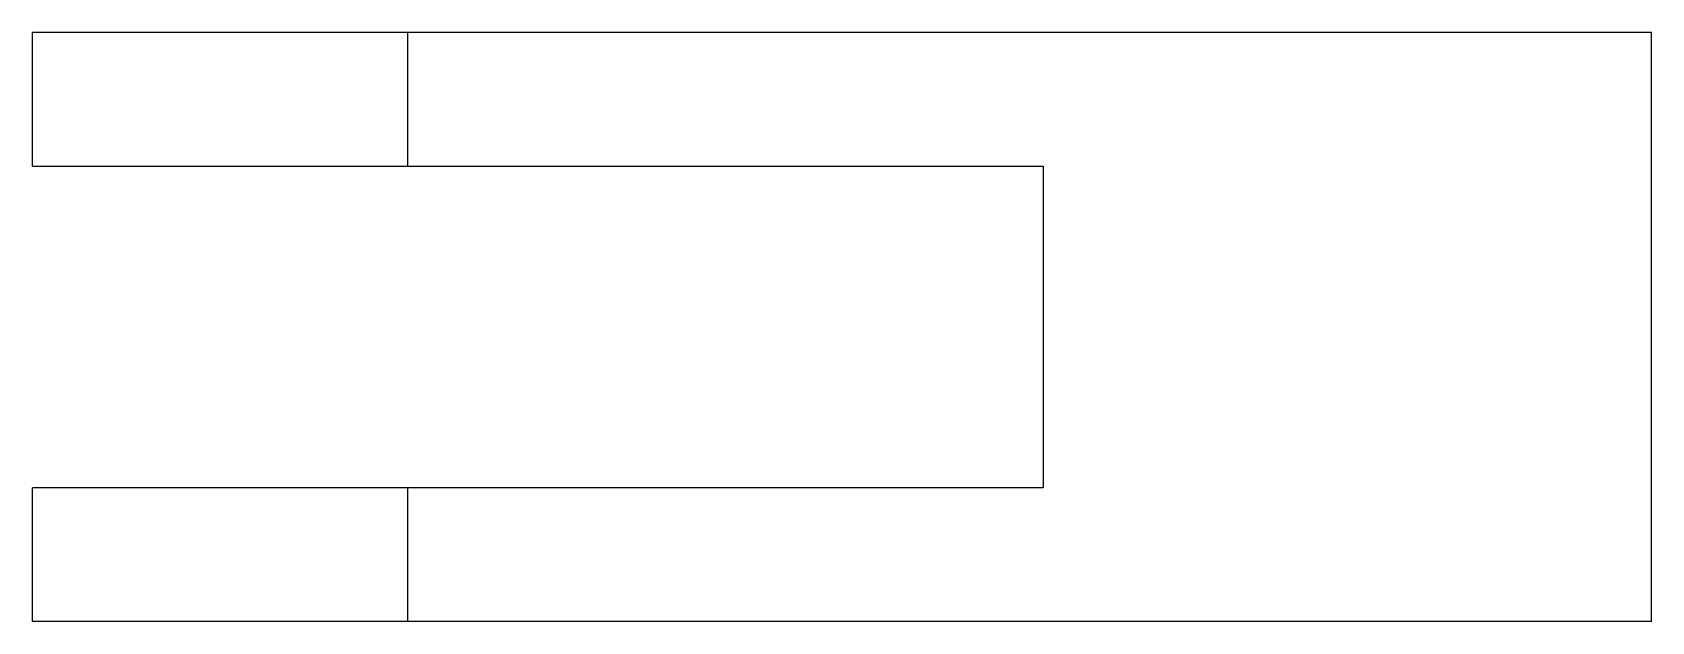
# Model space of a CAD drawing. Header units: metres. Extents: x -17.7 to 42.7, y -22 to 0.
import ezdxf

# ---------------------------------------------------------------- set-up
doc = ezdxf.new("R2010")
doc.units = ezdxf.units.M

msp = doc.modelspace()

# ---------------------------------------------------------------- linework, layer by layer
for points in [[(-17.7, -5), (-17.7, -4.9), (-17.7, -4.8), (-17.7, -4.7), (-17.7, -4.6), (-17.7, -4.5), (-17.7, -4.4), (-17.7, -4.3), (-17.7, -4.2), (-17.7, -4.1), (-17.7, -4), (-17.7, -3.9), (-17.7, -3.8), (-17.7, -3.7), (-17.7, -3.6), (-17.7, -3.5), (-17.7, -3.4), (-17.7, -3.3), (-17.7, -3.2), (-17.7, -3.1), (-17.7, -3), (-17.7, -2.9), (-17.7, -2.8), (-17.7, -2.7), (-17.7, -2.6), (-17.7, -2.5), (-17.7, -2.4), (-17.7, -2.3), (-17.7, -2.2), (-17.7, -2.1), (-17.7, -2), (-17.7, -1.9), (-17.7, -1.8), (-17.7, -1.7), (-17.7, -1.6), (-17.7, -1.5), (-17.7, -1.4), (-17.7, -1.3), (-17.7, -1.2), (-17.7, -1.1), (-17.7, -1), (-17.7, -0.9), (-17.7, -0.8), (-17.7, -0.7), (-17.7, -0.6), (-17.7, -0.5), (-17.7, -0.4), (-17.7, -0.3), (-17.7, -0.2), (-17.7, -0.1), (-17.7, 0)], [(-3.7, 0), (-3.749, 0), (-3.798, 0), (-3.847, 0), (-3.938, 0), (-4.083, 0), (-4.228, 0), (-4.373, 0), (-4.593, 0), (-4.827, 0), (-5.06, 0), (-5.316, 0), (-5.626, 0), (-5.937, 0), (-6.247, 0), (-6.601, 0), (-6.973, 0), (-7.344, 0), (-7.722, 0), (-8.136, 0), (-8.551, 0), (-8.965, 0), (-9.392, 0), (-9.828, 0), (-10.264, 0), (-10.7, 0), (-11.136, 0), (-11.572, 0), (-12.008, 0), (-12.435, 0), (-12.849, 0), (-13.264, 0), (-13.678, 0), (-14.056, 0), (-14.427, 0), (-14.799, 0), (-15.153, 0), (-15.463, 0), (-15.774, 0), (-16.084, 0), (-16.34, 0), (-16.573, 0), (-16.807, 0), (-17.027, 0), (-17.172, 0), (-17.317, 0), (-17.462, 0), (-17.553, 0), (-17.602, 0), (-17.651, 0), (-17.7, 0)], [(-3.7, -5), (-3.7, -4.9), (-3.7, -4.8), (-3.7, -4.7), (-3.7, -4.6), (-3.7, -4.5), (-3.7, -4.4), (-3.7, -4.3), (-3.7, -4.2), (-3.7, -4.1), (-3.7, -4), (-3.7, -3.9), (-3.7, -3.8), (-3.7, -3.7), (-3.7, -3.6), (-3.7, -3.5), (-3.7, -3.4), (-3.7, -3.3), (-3.7, -3.2), (-3.7, -3.1), (-3.7, -3), (-3.7, -2.9), (-3.7, -2.8), (-3.7, -2.7), (-3.7, -2.6), (-3.7, -2.5), (-3.7, -2.4), (-3.7, -2.3), (-3.7, -2.2), (-3.7, -2.1), (-3.7, -2), (-3.7, -1.9), (-3.7, -1.8), (-3.7, -1.7), (-3.7, -1.6), (-3.7, -1.5), (-3.7, -1.4), (-3.7, -1.3), (-3.7, -1.2), (-3.7, -1.1), (-3.7, -1), (-3.7, -0.9), (-3.7, -0.8), (-3.7, -0.7), (-3.7, -0.6), (-3.7, -0.5), (-3.7, -0.4), (-3.7, -0.3), (-3.7, -0.2), (-3.7, -0.1), (-3.7, 0)], [(42.7, 0), (41.772, 0), (40.844, 0), (39.916, 0), (38.988, 0), (38.06, 0), (37.132, 0), (36.204, 0), (35.276, 0), (34.348, 0), (33.42, 0), (32.492, 0), (31.564, 0), (30.636, 0), (29.708, 0), (28.78, 0), (27.852, 0), (26.924, 0), (25.996, 0), (25.068, 0), (24.14, 0), (23.212, 0), (22.284, 0), (21.356, 0), (20.428, 0), (19.5, 0), (18.572, 0), (17.644, 0), (16.716, 0), (15.788, 0), (14.86, 0), (13.932, 0), (13.004, 0), (12.076, 0), (11.148, 0), (10.22, 0), (9.292, 0), (8.364, 0), (7.436, 0), (6.508, 0), (5.58, 0), (4.652, 0), (3.724, 0), (2.796, 0), (1.868, 0), (0.94, 0), (0.012, 0), (-0.916, 0), (-1.844, 0), (-2.772, 0), (-3.7, 0)], [(42.7, -22), (42.7, -21.56), (42.7, -21.12), (42.7, -20.68), (42.7, -20.24), (42.7, -19.8), (42.7, -19.36), (42.7, -18.92), (42.7, -18.48), (42.7, -18.04), (42.7, -17.6), (42.7, -17.16), (42.7, -16.72), (42.7, -16.28), (42.7, -15.84), (42.7, -15.4), (42.7, -14.96), (42.7, -14.52), (42.7, -14.08), (42.7, -13.64), (42.7, -13.2), (42.7, -12.76), (42.7, -12.32), (42.7, -11.88), (42.7, -11.44), (42.7, -11), (42.7, -10.56), (42.7, -10.12), (42.7, -9.68), (42.7, -9.24), (42.7, -8.8), (42.7, -8.36), (42.7, -7.92), (42.7, -7.48), (42.7, -7.04), (42.7, -6.6), (42.7, -6.16), (42.7, -5.72), (42.7, -5.28), (42.7, -4.84), (42.7, -4.4), (42.7, -3.96), (42.7, -3.52), (42.7, -3.08), (42.7, -2.64), (42.7, -2.2), (42.7, -1.76), (42.7, -1.32), (42.7, -0.88), (42.7, -0.44), (42.7, 0)], [(-17.7, -5), (-17.651, -5), (-17.602, -5), (-17.553, -5), (-17.462, -5), (-17.317, -5), (-17.172, -5), (-17.027, -5), (-16.807, -5), (-16.573, -5), (-16.34, -5), (-16.084, -5), (-15.774, -5), (-15.463, -5), (-15.153, -5), (-14.799, -5), (-14.427, -5), (-14.056, -5), (-13.678, -5), (-13.264, -5), (-12.849, -5), (-12.435, -5), (-12.008, -5), (-11.572, -5), (-11.136, -5), (-10.7, -5), (-10.264, -5), (-9.828, -5), (-9.392, -5), (-8.965, -5), (-8.551, -5), (-8.136, -5), (-7.722, -5), (-7.344, -5), (-6.973, -5), (-6.601, -5), (-6.247, -5), (-5.937, -5), (-5.626, -5), (-5.316, -5), (-5.06, -5), (-4.827, -5), (-4.593, -5), (-4.373, -5), (-4.228, -5), (-4.083, -5), (-3.938, -5), (-3.847, -5), (-3.798, -5), (-3.749, -5), (-3.7, -5)], [(-3.7, -5), (-3.226, -5), (-2.752, -5), (-2.278, -5), (-1.804, -5), (-1.33, -5), (-0.856, -5), (-0.382, -5), (0.092, -5), (0.566, -5), (1.04, -5), (1.514, -5), (1.988, -5), (2.462, -5), (2.936, -5), (3.41, -5), (3.884, -5), (4.358, -5), (4.832, -5), (5.306, -5), (5.78, -5), (6.254, -5), (6.728, -5), (7.202, -5), (7.676, -5), (8.15, -5), (8.624, -5), (9.098, -5), (9.572, -5), (10.046, -5), (10.52, -5), (10.994, -5), (11.468, -5), (11.942, -5), (12.416, -5), (12.89, -5), (13.364, -5), (13.838, -5), (14.312, -5), (14.786, -5), (15.26, -5), (15.734, -5), (16.208, -5), (16.682, -5), (17.156, -5), (17.63, -5), (18.104, -5), (18.578, -5), (19.052, -5), (19.526, -5), (20, -5)], [(20, -5), (20, -5.24), (20, -5.48), (20, -5.72), (20, -5.96), (20, -6.2), (20, -6.44), (20, -6.68), (20, -6.92), (20, -7.16), (20, -7.4), (20, -7.64), (20, -7.88), (20, -8.12), (20, -8.36), (20, -8.6), (20, -8.84), (20, -9.08), (20, -9.32), (20, -9.56), (20, -9.8), (20, -10.04), (20, -10.28), (20, -10.52), (20, -10.76), (20, -11), (20, -11.24), (20, -11.48), (20, -11.72), (20, -11.96), (20, -12.2), (20, -12.44), (20, -12.68), (20, -12.92), (20, -13.16), (20, -13.4), (20, -13.64), (20, -13.88), (20, -14.12), (20, -14.36), (20, -14.6), (20, -14.84), (20, -15.08), (20, -15.32), (20, -15.56), (20, -15.8), (20, -16.04), (20, -16.28), (20, -16.52), (20, -16.76), (20, -17)], [(-3.7, -17), (-3.749, -17), (-3.798, -17), (-3.847, -17), (-3.938, -17), (-4.083, -17), (-4.228, -17), (-4.373, -17), (-4.593, -17), (-4.827, -17), (-5.06, -17), (-5.316, -17), (-5.626, -17), (-5.937, -17), (-6.247, -17), (-6.601, -17), (-6.973, -17), (-7.344, -17), (-7.722, -17), (-8.136, -17), (-8.551, -17), (-8.965, -17), (-9.392, -17), (-9.828, -17), (-10.264, -17), (-10.7, -17), (-11.136, -17), (-11.572, -17), (-12.008, -17), (-12.435, -17), (-12.849, -17), (-13.264, -17), (-13.678, -17), (-14.056, -17), (-14.427, -17), (-14.799, -17), (-15.153, -17), (-15.463, -17), (-15.774, -17), (-16.084, -17), (-16.34, -17), (-16.573, -17), (-16.807, -17), (-17.027, -17), (-17.172, -17), (-17.317, -17), (-17.462, -17), (-17.553, -17), (-17.602, -17), (-17.651, -17), (-17.7, -17)], [(-17.7, -22), (-17.7, -21.9), (-17.7, -21.8), (-17.7, -21.7), (-17.7, -21.6), (-17.7, -21.5), (-17.7, -21.4), (-17.7, -21.3), (-17.7, -21.2), (-17.7, -21.1), (-17.7, -21), (-17.7, -20.9), (-17.7, -20.8), (-17.7, -20.7), (-17.7, -20.6), (-17.7, -20.5), (-17.7, -20.4), (-17.7, -20.3), (-17.7, -20.2), (-17.7, -20.1), (-17.7, -20), (-17.7, -19.9), (-17.7, -19.8), (-17.7, -19.7), (-17.7, -19.6), (-17.7, -19.5), (-17.7, -19.4), (-17.7, -19.3), (-17.7, -19.2), (-17.7, -19.1), (-17.7, -19), (-17.7, -18.9), (-17.7, -18.8), (-17.7, -18.7), (-17.7, -18.6), (-17.7, -18.5), (-17.7, -18.4), (-17.7, -18.3), (-17.7, -18.2), (-17.7, -18.1), (-17.7, -18), (-17.7, -17.9), (-17.7, -17.8), (-17.7, -17.7), (-17.7, -17.6), (-17.7, -17.5), (-17.7, -17.4), (-17.7, -17.3), (-17.7, -17.2), (-17.7, -17.1), (-17.7, -17)], [(20, -17), (19.526, -17), (19.052, -17), (18.578, -17), (18.104, -17), (17.63, -17), (17.156, -17), (16.682, -17), (16.208, -17), (15.734, -17), (15.26, -17), (14.786, -17), (14.312, -17), (13.838, -17), (13.364, -17), (12.89, -17), (12.416, -17), (11.942, -17), (11.468, -17), (10.994, -17), (10.52, -17), (10.046, -17), (9.572, -17), (9.098, -17), (8.624, -17), (8.15, -17), (7.676, -17), (7.202, -17), (6.728, -17), (6.254, -17), (5.78, -17), (5.306, -17), (4.832, -17), (4.358, -17), (3.884, -17), (3.41, -17), (2.936, -17), (2.462, -17), (1.988, -17), (1.514, -17), (1.04, -17), (0.566, -17), (0.092, -17), (-0.382, -17), (-0.856, -17), (-1.33, -17), (-1.804, -17), (-2.278, -17), (-2.752, -17), (-3.226, -17), (-3.7, -17)], [(-3.7, -22), (-3.7, -21.9), (-3.7, -21.8), (-3.7, -21.7), (-3.7, -21.6), (-3.7, -21.5), (-3.7, -21.4), (-3.7, -21.3), (-3.7, -21.2), (-3.7, -21.1), (-3.7, -21), (-3.7, -20.9), (-3.7, -20.8), (-3.7, -20.7), (-3.7, -20.6), (-3.7, -20.5), (-3.7, -20.4), (-3.7, -20.3), (-3.7, -20.2), (-3.7, -20.1), (-3.7, -20), (-3.7, -19.9), (-3.7, -19.8), (-3.7, -19.7), (-3.7, -19.6), (-3.7, -19.5), (-3.7, -19.4), (-3.7, -19.3), (-3.7, -19.2), (-3.7, -19.1), (-3.7, -19), (-3.7, -18.9), (-3.7, -18.8), (-3.7, -18.7), (-3.7, -18.6), (-3.7, -18.5), (-3.7, -18.4), (-3.7, -18.3), (-3.7, -18.2), (-3.7, -18.1), (-3.7, -18), (-3.7, -17.9), (-3.7, -17.8), (-3.7, -17.7), (-3.7, -17.6), (-3.7, -17.5), (-3.7, -17.4), (-3.7, -17.3), (-3.7, -17.2), (-3.7, -17.1), (-3.7, -17)], [(-3.7, -22), (-3.749, -22), (-3.798, -22), (-3.847, -22), (-3.938, -22), (-4.083, -22), (-4.228, -22), (-4.373, -22), (-4.593, -22), (-4.827, -22), (-5.06, -22), (-5.316, -22), (-5.626, -22), (-5.937, -22), (-6.247, -22), (-6.601, -22), (-6.973, -22), (-7.344, -22), (-7.722, -22), (-8.136, -22), (-8.551, -22), (-8.965, -22), (-9.392, -22), (-9.828, -22), (-10.264, -22), (-10.7, -22), (-11.136, -22), (-11.572, -22), (-12.008, -22), (-12.435, -22), (-12.849, -22), (-13.264, -22), (-13.678, -22), (-14.056, -22), (-14.427, -22), (-14.799, -22), (-15.153, -22), (-15.463, -22), (-15.774, -22), (-16.084, -22), (-16.34, -22), (-16.573, -22), (-16.807, -22), (-17.027, -22), (-17.172, -22), (-17.317, -22), (-17.462, -22), (-17.553, -22), (-17.602, -22), (-17.651, -22), (-17.7, -22)], [(42.7, -22), (41.772, -22), (40.844, -22), (39.916, -22), (38.988, -22), (38.06, -22), (37.132, -22), (36.204, -22), (35.276, -22), (34.348, -22), (33.42, -22), (32.492, -22), (31.564, -22), (30.636, -22), (29.708, -22), (28.78, -22), (27.852, -22), (26.924, -22), (25.996, -22), (25.068, -22), (24.14, -22), (23.212, -22), (22.284, -22), (21.356, -22), (20.428, -22), (19.5, -22), (18.572, -22), (17.644, -22), (16.716, -22), (15.788, -22), (14.86, -22), (13.932, -22), (13.004, -22), (12.076, -22), (11.148, -22), (10.22, -22), (9.292, -22), (8.364, -22), (7.436, -22), (6.508, -22), (5.58, -22), (4.652, -22), (3.724, -22), (2.796, -22), (1.868, -22), (0.94, -22), (0.012, -22), (-0.916, -22), (-1.844, -22), (-2.772, -22), (-3.7, -22)]]:
    msp.add_lwpolyline(points)

doc.saveas('drawing.dxf')
